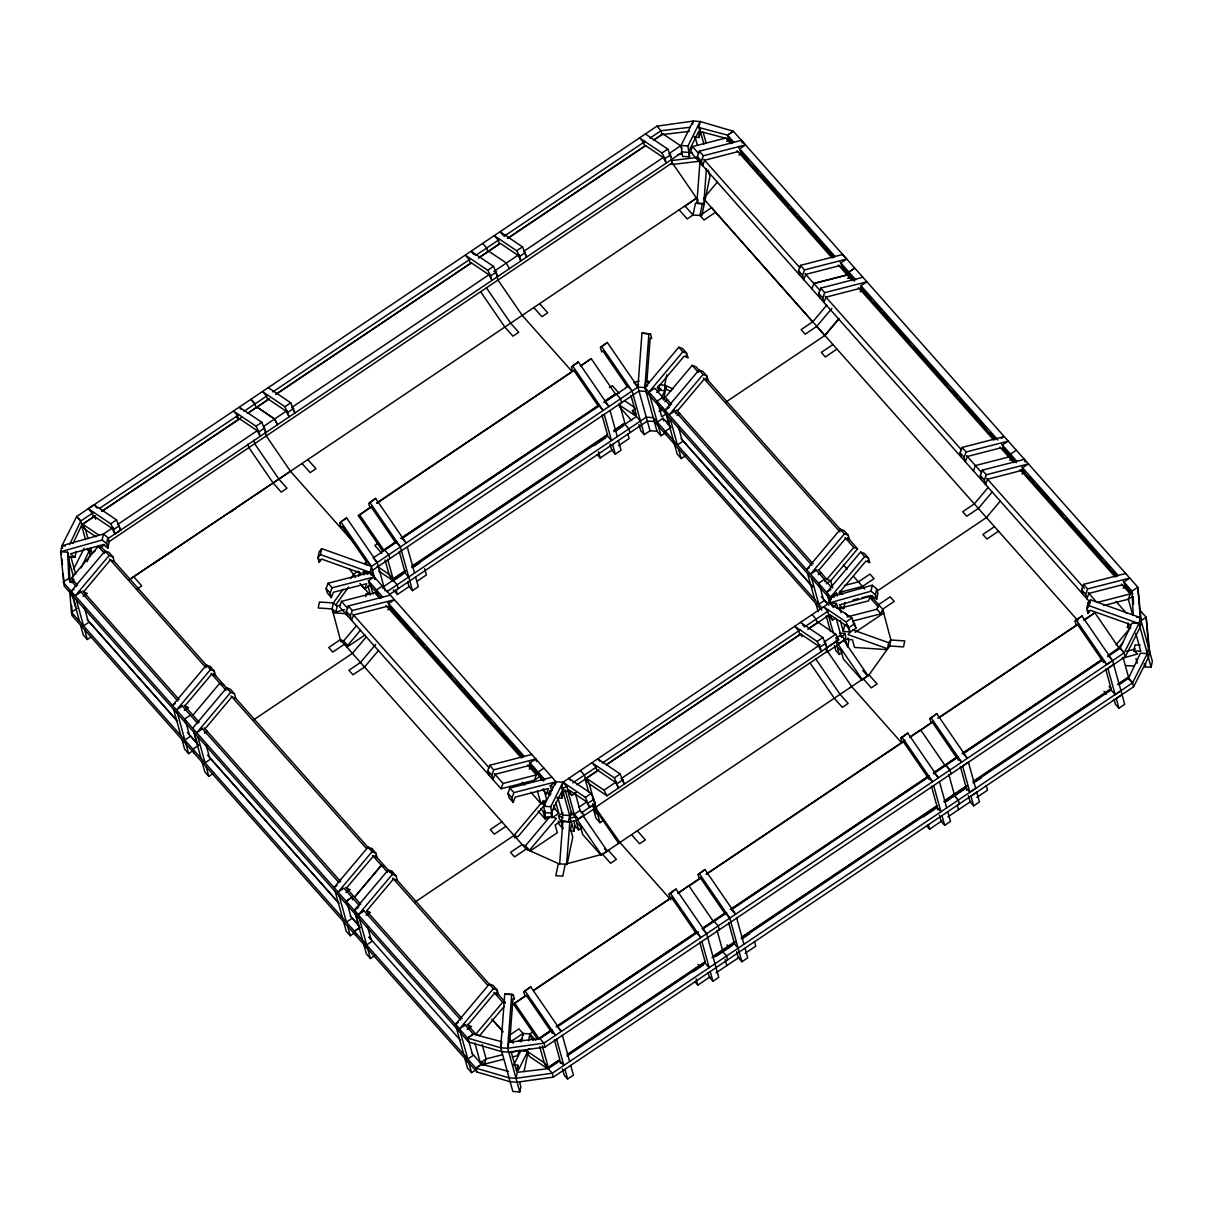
<?xml version="1.0" encoding="UTF-8"?>
<svg xmlns="http://www.w3.org/2000/svg" width="1213" height="1213" viewBox="0 0 1213 1213"><rect width="100%" height="100%" fill="white"/><g stroke="black" fill="none" stroke-linecap="round" stroke-linejoin="round"><path stroke-width="1.5" d="M519.573 1082.087L520.862 1086.757L519.786 1091.927L512.841 1091.473L500.726 1047.774L504.775 993.826L513.281 994.675L514.524 999.163L512.963 998.784L509.763 1041.497L511.31 1041.876M519.786 1091.927L507.671 1048.244L511.719 994.296M557.768 797.123L562.741 815.075L561.498 821.049L562.847 821.383L559.633 864.096L526.139 849.1L340.307 639.706L328.723 647.515L332.756 652.063L344.34 644.27L347.661 645.498L360.504 630.229M566.592 864.566L569.807 821.838L561.498 821.049M664.785 433.253L661.024 435.785L656.991 431.237L650.032 430.767L637.917 387.083L641.965 333.135L650.471 333.969L651.715 338.472L650.168 338.078L646.954 380.806L648.515 381.185M656.991 431.237L644.876 387.538L648.925 333.59M700.037 160.677L696.838 203.405L703.783 203.86L706.436 168.577M61.363 554.326L60.65 551.733L61.893 545.759L76.707 516.48L656.946 126.167L693.214 121.073L700.159 121.527L733.365 131.247L1137.809 587.168L1141.312 621.465L1140.068 627.439L1125.255 656.718L545.016 1047.031L508.747 1052.126L501.803 1051.671L468.597 1041.952L64.153 586.031L60.65 551.733L102.195 540.028L106.608 543.621L107.851 548.109L103.439 544.516L70.536 553.78L74.948 557.389L76.192 551.415M102.195 540.028L103.439 534.054L61.893 545.759L62.606 548.352M106.608 543.621L107.836 537.647L103.439 534.054M107.851 548.109L109.094 542.135L107.836 537.647M359.382 575.265L361.08 573.173L321.718 559.102L319.171 562.241L317.927 557.753L319.155 551.779L321.703 548.64L371.421 566.41L637.917 387.083L644.876 387.538L647.772 385.598M317.927 557.753L320.459 554.614L321.703 548.64M319.171 562.241L319.792 559.254M340.898 641.783L332.119 608.911L333.348 602.937L343.097 589.26M335.925 612.034L337.169 606.06L333.348 602.937L319.444 602.012L318.2 607.986L332.119 608.911L335.925 612.034L344.583 609.593M358.532 576.311L359.457 571.823M370.905 574.977L370.177 572.384L371.421 566.41L340.823 521.802L346.615 517.906L377.213 562.514L385.067 590.837M365.629 596.66L366.25 593.673L369.722 593.9M371.572 574.78L372.497 570.292L638.993 390.965L645.953 391.435L830.769 599.677M60.65 551.733L67.61 552.188L68.868 578.237L63.076 582.134L467.521 1038.055L500.726 1047.774L501.651 1043.286M555.387 784.75L556.009 781.763L370.177 572.384L320.459 554.614M639.16 381.109L633.883 382.52L637.917 387.083L638.538 384.096M692.593 124.06L693.214 121.073L680.993 145.545L682.54 156.401L689.5 156.856L689.181 150.503L698.87 131.125L699.173 137.478L693.957 137.13M500.726 1047.774L507.671 1048.244L508.914 1042.255L539.891 1038.586L552.461 1030.125M542.499 789.284L546.532 793.833L548.488 788.526L515.161 797.108L513.19 802.43L511.947 797.927L513.903 792.62L556.009 781.763L562.968 782.233L567.002 786.782L568.078 790.679L562.802 792.104L561.725 788.207L562.968 782.233L829.465 602.906L871.01 591.201L875.422 594.795L876.665 599.298L872.253 595.689L839.351 604.953L843.763 608.562L845.006 602.588M831.421 599.525L830.708 596.932L644.876 387.538L646.104 381.564L649.152 382.944M732.394 143.27L728.634 139.04L700.007 131.398L698.931 127.517L700.159 121.527L687.938 146.015L689.5 156.856M562.802 792.104L563.423 789.102M700.007 131.398L700.629 128.411M556.767 797.82L561.983 798.169L563.226 792.195L569.701 815.53L568.457 821.519M699.173 137.478L700.417 131.504L703.904 144.074M521.226 1041.967L523 1033.431L518.952 1028.882L510.264 1034.719M514.312 1064.984L517.784 1065.211L516.556 1071.2L511.067 1051.444M697.323 203.314L698.082 199.66M69.702 590.746L71.415 612.216L475.86 1068.137L509.066 1077.857L516.01 1078.312L517.254 1072.337L548.231 1068.653L559.223 1061.269M571.141 822.171L570.065 818.29L571.308 812.301L575.341 816.865L576.433 820.746L567.669 821.944M528.534 1040.724L529.945 1033.885L532.841 1031.945M565.243 864.232L562.771 876.18L555.812 875.725L558.298 863.762L565.243 864.232L602.527 854.179L869.039 674.853L889.599 645.968L890.842 639.994L904.746 640.919L903.518 646.893L889.599 645.968L887.4 648.682L848.039 634.611L850.237 631.897L843.293 631.442L840.306 620.662M661.707 397.106L664.936 390.647L664.663 385.143L666.786 374.893M703.783 203.86L702.448 203.526L699.962 215.489L704.01 220.038L715.594 212.245M524.001 1071.64L528.171 1051.55M567.077 864.475L572.763 837.076L570.61 829.298L571.854 823.324L574.007 831.102L570.535 830.86M574.007 831.102L575.083 825.917L573.734 821.065M661.191 410.949L661.949 407.295M666.453 385.613L663.466 399.987L662.783 397.303L656.991 401.2L658.068 405.081M701.751 215.959L709.969 176.37L708.24 170.154M839.821 591.034L842.838 594.446L839.017 593.021L865.885 561.103L869.706 562.529L868.463 558.025L864.642 556.615L830.708 596.932L829.465 602.906L833.498 607.455L836.424 603.361L829.465 602.906L851.89 618.039L856.09 628.167L850.298 632.079L847.341 626.424L829.586 614.445L832.543 620.086L835.439 618.145M843.293 631.442L844.521 625.453L848.008 625.696M871.01 591.201L872.238 585.227L830.708 596.932L834.18 597.16M875.422 594.795L876.65 588.821L872.238 585.227M876.665 599.298L877.909 593.309L876.65 588.821M887.4 648.682L888.644 642.708L890.842 639.994M1130.819 627.712L1127.347 627.485L1129.894 624.346L1090.517 610.275L1087.985 613.414L1086.742 608.926L1087.97 602.952L1090.517 599.813L1140.235 617.584L1152.35 661.267L1151.107 667.241L1145.087 666.847L1144.223 663.738M1086.742 608.926L1089.274 605.787L1090.517 599.813M1087.985 613.414L1088.607 610.427M1127.347 627.485L1128.272 623.012M507.671 1048.244L543.94 1043.135L1124.178 652.837L1138.992 623.558L1140.235 617.584L1137.809 587.168L1132.017 591.065L1133.185 615.264M1122.055 658.325L1137.642 653.943L1133.821 650.82L1135.065 644.846L1140.281 645.195M516.01 1078.312L552.279 1073.217L1132.517 682.904L1147.331 653.625L1148.575 647.651L1146.149 617.25L1139.917 610.215M1145.087 666.847L1145.709 663.86M360.701 584.454L364.734 589.002L366.705 583.68L333.363 592.262L331.392 597.584L327.358 593.036L326.115 588.548L328.071 583.226L370.177 572.384L367.281 574.325M331.392 597.584L330.148 593.096L332.119 587.774L374.226 576.933L374.938 579.526M379.79 598.434L374.787 592.778L341.444 601.375L339.473 606.697L501.075 788.768L534.417 780.186L540.21 776.29L541.195 779.868M347.555 615.795L346.312 611.307L348.267 605.984L390.374 595.143M386.902 606.439L353.559 615.021L351.603 620.343L350.345 615.855L352.316 610.533L394.422 599.692L388.63 603.589L389.707 607.486M730.848 143.665L725.844 138.009L692.502 146.576L690.531 151.898L811.861 288.815M737.944 151.655L704.601 160.237L702.645 165.559L698.612 161.011L697.354 156.522L699.325 151.2L741.431 140.359L745.464 144.908L739.672 148.805L740.749 152.702M745.464 144.908L703.358 155.749L701.402 161.071L702.645 165.559M488.96 775.107L487.702 770.619L489.673 765.297L531.779 754.456M528.292 765.752L494.949 774.349L492.994 779.671L491.75 775.168L493.706 769.861L535.812 759.004L536.54 761.597M501.075 788.768L503.031 783.446L536.373 774.864L527.61 764.978M513.19 802.43L509.157 797.866L507.913 793.378L509.869 788.056L551.976 777.215M534.417 780.186L536.373 774.864M481.652 1061.405L484.154 1064.226L486.11 1058.904L482.152 1044.56M799.746 275.169L798.503 270.666L800.459 265.359L842.565 254.503L846.613 259.066L840.821 262.963L841.898 266.845M839.093 265.814L805.75 274.396L803.779 279.718L802.536 275.23L804.507 269.908L846.613 259.066M852.178 280.567L847.174 274.911L813.832 283.508L811.861 288.815L1089.971 602.179M819.943 297.928L818.699 293.44L820.655 288.118L862.761 277.277M859.289 288.573L825.947 297.155L823.991 302.477L822.732 297.989L824.704 292.667L866.81 281.825L861.018 285.722L862.094 289.604M855.135 632.337L883.731 613.081L882.655 609.199L870.54 595.538L868.569 600.86L844.005 607.182M847.083 616.932L876.923 609.244L878.621 604.65L890.206 596.857L894.239 601.405L882.655 609.199L880.956 613.808L852.875 621.041M961.333 457.24L960.09 452.752L962.061 447.43L1004.167 436.589L1001.271 438.53M1000.68 447.885L967.337 456.482L965.381 461.789L964.138 457.301L966.094 451.979L1008.2 441.138L1002.408 445.035L1003.485 448.931M973.463 470.902L975.419 465.58L1008.761 456.998M981.544 479.999L980.301 475.511L982.257 470.189L1024.363 459.348L1025.076 461.941M1020.876 470.644L987.549 479.241L985.578 484.548L984.334 480.06L986.29 474.738L1028.397 463.897L1022.604 467.793L1023.681 471.69M1082.86 594.173L1081.617 589.67L1083.573 584.363L1125.679 573.506M1122.207 584.818L1088.865 593.4L1086.909 598.722L1085.65 594.234L1087.621 588.912L1129.728 578.07L1123.935 581.967L1125.012 585.849M1121.509 584.029L1130.289 593.915L1128.317 599.237L1132.806 615.4M69.641 544.531L80.74 521.029L93.295 512.599M73.098 543.394L81.817 524.926L94.371 516.48M81.15 567.896L89.08 551.111L87.063 548.837L89.08 551.111L90.156 554.993L86.987 561.71M561.983 798.169L561.664 791.816L551.991 811.194L552.309 817.547L545.35 817.092L543.788 806.251L556.009 781.763L550.217 785.675L551.293 789.557M552.309 817.547L550.747 806.706L562.968 782.233L585.394 797.366L589.594 807.494L595.386 803.597L591.186 793.469L568.761 778.337L570.777 780.611M513.524 1065.423L520.786 1050.883L527.746 1051.337L518.057 1070.73L517.784 1065.211M73.523 569.322L84.228 548.185M959.347 803.901L1133.594 686.801L1148.408 657.522L1149.651 651.548L1146.149 617.25L1140.356 621.147M350.678 578.616L353.923 574.052L358.275 571.141M335.516 605.317L348.51 587.077M365.431 564.576L367.387 561.846L371.421 566.41L374.923 579.026M839.548 633.095L844.764 633.444L841.837 637.538L839.821 635.263M843.899 640.055L845.84 637.325L844.764 633.444M77.647 585.303L71.385 578.237L98.253 546.32L102.089 547.73L105.849 551.976M86.062 592.839L83.515 591.899L110.383 559.966L114.204 561.392L112.961 556.903L108.927 552.34L105.091 550.929L71.158 591.247L74.054 589.291M112.961 556.903L109.125 555.478L75.206 595.795L80.998 591.899M187.378 707.012L184.831 706.057L211.699 674.14L215.535 675.55L214.292 671.062L210.243 666.513L206.407 665.088L172.489 705.405L175.385 703.464M193.655 750.271L188.637 753.652L176.522 709.969L210.456 669.637L214.292 671.062M192.912 715.17L219.78 683.237L223.617 684.663M192.685 728.164L226.619 687.847L230.44 689.272L234.488 693.821L235.731 698.309L368.873 848.342M234.488 693.821L230.652 692.411L196.718 732.728L202.51 728.831M205.027 728.816L231.895 696.899L235.731 698.309M340.307 639.706L343.628 640.934L356.47 625.665M366.447 636.704L352.422 653.367L253.775 719.749M375.681 644.421L360.504 662.465L348.919 670.273L352.953 674.822L364.537 667.029L378.562 650.365M644.876 387.538L678.795 347.221L682.631 348.647L686.664 353.195L687.923 357.683L684.087 356.258L657.219 388.19L661.055 389.616L656.703 392.527M661.024 435.785L648.91 392.087L682.843 351.77L686.664 353.195M699.765 371.042L696.004 366.781L692.168 365.371L665.3 397.288L671.562 404.354M686.24 455.163L681.221 458.544L677.188 453.996L665.073 410.297L699.006 369.98L702.827 371.405L706.876 375.954L708.119 380.442L704.283 379.032L677.415 410.949M706.876 375.954L703.04 374.529L669.106 414.846L674.898 410.949L675.626 413.542M348.98 889.084L346.433 888.143L373.301 856.211L377.122 857.636L375.878 853.148L371.845 848.584L368.009 847.174L334.075 887.491L336.971 885.535M375.878 853.148L372.042 851.723L338.124 892.04L343.916 888.143L359.503 905.717M389.828 871.935L385.218 866.734L381.367 865.324L354.499 897.241L360.761 904.276M364.112 910.902L358.32 914.799L354.272 910.25L388.205 869.933L392.042 871.343L396.075 875.907L397.318 880.395L490.219 985.244M358.32 914.799L392.254 874.482L396.075 875.907M543.697 788.844L546.684 799.625L540.892 803.522L514.024 835.439L415.377 901.82M542.211 802.111L544.713 804.932L517.845 836.864L514.024 835.439L514.737 838.031M550.99 814.893L553.007 817.168L556.327 818.411L529.459 850.328L526.139 849.1L514.555 856.894L510.506 852.345L522.09 844.551L525.411 845.779L549.944 816.622M818.82 570.262L845.673 538.345L849.509 539.755L848.266 535.267L844.233 530.718L840.397 529.293L806.463 569.625L809.359 567.669M848.266 535.267L844.43 533.856L810.511 574.174L816.304 570.277M818.123 569.488L826.887 579.374L853.755 547.442L857.591 548.867L830.723 580.784L826.387 583.711M476.588 1069.275L471.569 1072.641L459.454 1028.958L455.421 1024.409L489.339 984.077L493.175 985.502L497.224 990.051L498.467 994.539L494.631 993.129L467.763 1025.046L470.326 1026.001M497.224 990.051L493.388 988.64L459.454 1028.958L465.246 1025.061M829.677 603.255L826.66 592.384L860.593 552.051L864.429 553.477L868.463 558.025M988.307 487.262L974.282 503.926L962.697 511.719L966.731 516.268L978.33 508.474L992.34 491.811M1000.422 500.924L986.412 517.572L876.802 591.322M1116.096 644.785L1130.122 628.122M1117.598 648.985L1123.435 642.041M717.52 181.92L703.495 198.568L812.71 321.839L801.111 329.633L805.144 334.197L816.728 326.388L831.936 308.36M812.71 321.839L826.735 305.191M372.603 855.438L381.367 865.324L354.499 897.226L345.735 887.37M467.066 1024.272L475.83 1034.143L502.713 1002.241L505.26 1003.181M504.199 1006.426L479.651 1035.568L475.83 1034.143M90.975 554.174L95.19 550.975M671.198 163.891L672.29 162.8L671.289 159.206M367.236 564.985L365.204 562.711L366.296 561.604L342.066 526.29L340.989 527.382L339.731 522.894L340.823 521.802M346.615 517.906L339.731 522.894M402.14 538.466L406.173 543.015L375.59 498.407L368.707 503.395L369.95 507.883L371.042 506.791L395.256 542.12L394.18 543.212M395.104 542.59L382.595 551.005L358.366 515.692L371.982 506.17M375.59 498.407L370.147 502.425M109.291 541.514L672.29 162.8L696.52 198.128L684.435 206.604M382.595 551.005L396.196 541.483M401.367 538.375L596.948 406.764L598.039 405.673L573.81 370.359L572.718 371.451L571.475 366.948L578.358 361.959L608.956 406.567L604.908 402.019M578.358 361.959L571.475 366.948M625.908 387.281L627 386.189L602.77 350.86L601.693 351.952L600.435 347.464L607.319 342.475L637.917 387.083M604.195 401.897L615.416 393.982L591.186 358.654L581.406 365.598M607.319 342.475L600.435 347.464M603.043 854.149L608.335 850.283L616.401 859.38L610.609 863.277L602.527 854.179L601.587 855.12L577.373 819.806L584.105 814.954L580.057 810.405L575.083 792.453M577.373 819.806L584.105 814.954M826.432 647.636L827.418 651.229L595.689 807.161L594.597 808.252L618.827 843.581L619.919 842.489L592.657 803.749M826.341 652.321L827.418 651.229L825.401 648.955M862.291 679.689L863.231 678.749L871.313 687.847L877.105 683.95L869.039 674.853L862.291 679.689L838.077 644.376L844.809 639.524L840.761 634.975L836.288 618.827M838.077 644.376L844.809 639.524M549.307 1031.641L550.399 1030.55L526.169 995.221L525.077 996.313L523.834 991.825L530.718 986.836L561.316 1031.444L557.267 1026.895L698.461 931.887M551.369 1029.882L537.723 1039.435L513.493 1004.106L525.578 995.63M530.718 986.836L523.834 991.825M850.571 687.635L851.647 686.543L827.418 651.229M558.132 1025.698L695.701 932.767L671.471 897.453L670.38 898.545L669.136 894.042L676.02 889.053L706.618 933.661L718.733 977.36L712.941 981.256L709.438 977.314L708.149 972.644M676.02 889.053L669.136 894.042M723.585 914.375L724.661 913.283L700.447 877.954L699.355 879.046L698.112 874.558L704.98 869.569L735.578 914.177L731.545 909.614M704.98 869.569L698.112 874.558M712.001 922.168L713.077 921.076L688.848 885.748L678.34 893.177M706.542 874.209L902.123 742.599L900.88 738.111L907.764 733.122L938.362 777.73L934.313 773.181M907.764 733.122L900.88 738.111M902.123 742.599L903.215 741.507L927.445 776.836L926.353 777.927M910.811 736.761L931.084 723.115L929.84 718.627L936.724 713.623L967.322 758.231L963.289 753.682L1102.875 659.887M919.499 730.893L933.146 721.371M935.632 714.715L936.724 713.623M931.084 723.115L932.175 722.023L956.405 757.337L933.601 773.045M1100.585 660.812L1101.677 659.72L1077.447 624.407L1076.356 625.499L1075.112 620.995L1081.996 616.007L1112.594 660.615L1124.709 704.313L1118.917 708.21L1115.414 704.268L1114.125 699.598M1081.996 616.007L1075.112 620.995M1108.546 655.46L1119.038 648.045L1094.839 612.717L1084.346 620.131M943.714 766.237L957.345 756.7M93.416 517.132L92.324 513.251L88.291 508.687L94.083 504.79L116.509 519.922L120.709 530.066L114.917 533.963L111.96 528.322L94.205 516.329L95.675 519.149M99.572 508.368L237.718 415.543M243.995 411.328L266.572 396.135L262.524 391.587L284.949 406.719L289.149 416.847L286.192 411.207L268.437 399.229M272.819 391.935L469.537 259.552M475.784 255.352L499.286 239.537M503.986 236.368L645.286 141.284M650.001 138.115L660.994 130.731L690.152 127.259M95.933 536.753L85.577 529.763L82.636 524.107L95.19 515.677M101.467 511.446L241.19 417.56M247.467 413.345L269.377 398.592M275.639 394.377L471.372 262.675M479.196 257.399L499.589 243.692M507.428 238.4L645.589 145.439M653.443 140.162L662.859 133.809L680.614 145.803L682.1 148.623M102.226 511.204L238.794 419.425M248.21 413.102L267.648 400.017L266.572 396.135M277.019 393.725L470.629 263.433M478.422 258.187L498.786 244.495M508.202 238.142L644.8 146.242M654.216 139.904L662.071 134.613L689.409 131.368M88.291 508.687L110.717 523.819L116.509 519.922M236.656 417.242L238.688 419.516L237.596 415.619L233.563 411.071L255.988 426.203L261.781 422.306L265.981 432.45L108.018 538.587M284.949 406.719L290.741 402.822L294.941 412.951L291.984 407.31M470.417 263.585L469.34 259.688L465.292 255.139L487.717 270.272L493.509 266.375L497.709 276.503L495.495 272.273M499.392 244.086L498.3 240.204L494.267 235.64L516.693 250.773L522.485 246.876L526.685 257.02L524.471 252.789M644.694 146.318L643.603 142.421L639.569 137.873L661.995 153.005L667.787 149.108L671.987 159.237L669.03 153.596M287.132 410.57L263.63 426.4M291.833 407.416L489.127 274.654M493.827 271.5L518.906 254.609M523.622 251.44L663.344 157.417M669.621 153.202L680.614 145.803M103.499 533.993L112.93 527.67M117.631 524.501L257.353 430.615M114.917 533.963L113.673 529.475L119.465 525.578M239.477 418.712L257.232 430.706L260.189 436.346L258.945 431.858L264.737 427.946M287.906 412.359L293.698 408.463M471.205 262.781L488.975 274.76L491.917 280.4L490.674 275.912L496.466 272.015M500.181 243.282L517.936 255.276L520.893 260.916L519.649 256.428L525.441 252.531M645.483 145.515L663.238 157.493L666.195 163.133L664.951 158.645L670.744 154.748M682.009 152.504L265.981 432.45L263.767 428.204M99.875 547.836L104.606 544.652M728.649 139.04L727.557 135.143L733.365 131.247L727.573 135.143L698.931 127.517M70.87 582.589L73.766 580.633M726.769 141.36L729.665 139.419L732.167 142.239M83 596.235L87.336 593.309M738.884 155.021L741.78 153.081M77.207 608.32L71.415 612.216L72.507 616.113L476.952 1072.019L510.142 1081.738L517.087 1082.208L553.355 1077.099L959.362 803.901L958.27 800.004L954.237 795.455L944.851 801.778M129.306 579.662L696.52 198.128M128.805 579.996L290.514 471.326L356.395 545.562M152.853 564.197L173.262 550.475M229.773 512.508L236.05 508.277M137.387 588.775L141.739 585.849L133.657 576.736M89.337 621.981L83.545 625.878L76.283 599.692M80.574 625.211L83.272 634.93L87.321 639.494L91.081 636.961M376.667 503.001L573.961 370.253M580.223 366.038L591.186 358.654M358.366 515.692L370.875 507.261M377.137 503.046L571.156 372.497M377.713 543.515L374.817 545.456L381.746 553.264M609.442 387.584L612.338 385.628L619.267 393.437M400.897 538.329L598.191 405.567M604.453 401.351L615.416 393.982M397.288 541.726L373.179 557.95L377.213 562.514M401.988 538.572L599.267 405.809M603.968 402.655L628.091 386.431L632.125 390.98L644.239 434.663L650.032 430.767M176.522 709.969L182.314 706.072M381.337 598.054L369.51 584.727L368.434 580.83L374.226 576.933M648.91 392.087L654.702 388.19L670.304 405.764M184.315 710.409L188.667 707.482M364.734 589.002L370.526 585.106L373.028 594.082M618.675 404.52L634.945 415.498L632.382 410.616L635.278 408.66M840.124 262.19L848.888 272.076L854.68 268.179L848.888 272.061L849.964 275.958L854.589 281.158M190.396 715.17L184.603 719.066L185.68 722.963M377.228 566.365L389.07 574.34L393.103 578.904L405.627 570.474M411.889 566.259L607.622 434.557M613.884 430.342L624.847 422.958L619.358 403.216M378.699 571.005L392.011 579.996L404.551 571.566M412.375 566.289L606.53 435.649M614.354 430.372L623.755 424.05M382.959 587.062L405.627 571.808M411.889 567.593L607.607 435.892M613.884 431.676L636.431 416.499L640.464 421.047M392.663 581.148L402.807 574.325M412.951 567.502L420.183 562.635M593.991 445.687L605.575 437.878M615.719 431.07L622.951 426.188M664.785 401.639L667.681 399.684M387.008 591.61L646.256 417.151L653.216 417.621L821.929 607.728M659.144 411.328L663.481 408.402M389.525 594.522L647.333 421.047L654.292 421.502L821.762 610.215M665.073 410.297L669.409 407.371M393.376 589.912L397.424 594.461L409.615 586.258M417.242 581.118L426.385 574.962L424.656 568.745M597.16 454.602L600.192 458.014L612.383 449.811M618.478 445.702L629.153 438.515L627.864 433.86M666.073 413.921L661.722 416.847L657.749 402.489M184.861 740.036L190.653 736.139M657.249 422.169L663.041 418.273L669.97 426.066M407.704 581.997L409.008 586.667L412.496 590.61L418.303 586.698L415.604 576.979M610.048 443.988L611.777 450.22L615.279 454.162L621.071 450.266L618.372 440.531M204.512 733.168L207.408 731.212M387.826 609.805L390.738 607.865M676.899 415.301L679.796 413.345M860.214 291.939L863.125 289.983M666.786 422.685L669.682 420.729M671.123 427.37L665.331 431.267L666.407 435.164M346.933 647.136L364.992 634.99M726.162 401.882L824.81 335.501L838.835 318.852L824.81 335.501L816.743 326.388M210.85 758.898L205.058 762.795L197.795 736.609M683.237 441.032L677.445 444.928L670.183 418.743M832.891 344.598L821.307 352.392L825.34 356.956L836.925 349.147M202.101 762.143L204.8 771.862L208.833 776.411L213.852 773.03M535.812 759.004L530.02 762.901L531.097 766.798M345.917 892.48L350.254 889.554M529.232 769.133L532.128 767.177M818.305 574.613L821.201 572.657M347.282 905.034L346.205 901.138L351.997 897.241L352.71 899.834M543.894 768.117L538.102 772.014L539.179 775.895M1016.282 450.25L1010.49 454.147L1011.566 458.029M346.205 901.138L351.997 897.241M1009.701 460.364L1012.597 458.408M354.272 910.25L358.623 907.324M826.66 592.384L831.011 589.457M824.643 600.344L818.851 604.241L811.588 578.055M830.708 596.932L836.5 593.036L837.213 595.628M501.894 821.792L490.31 829.586L494.343 834.135L505.942 826.341M366.114 915.239L370.45 912.312M546.532 793.833L552.324 789.936M1021.816 474.01L1024.712 472.069M572.794 782.885L595.977 767.298L591.929 762.734L614.354 777.867L618.554 788.01L615.598 782.37L597.842 770.376M602.224 763.083L800.504 629.653M805.189 626.499L827.706 611.352L823.672 606.803L846.098 621.935L850.298 632.079M354.545 931.22L360.337 927.323L354.545 931.205L355.621 935.117M343.491 921.455L346.19 931.175L350.239 935.723L355.257 932.357M595.689 807.161L589.215 783.825L586.258 778.185L598.782 769.755M606.621 764.478L800.777 633.838M808.601 628.561L818.002 622.239L835.757 634.232L838.714 639.873L606.97 795.804L589.215 783.825L585.182 779.277L588.654 791.831M576.782 784.826L597.054 771.18L595.977 767.298M606.424 764.872L800.034 634.596M807.828 629.35L828.782 615.249L827.706 611.352M578.313 818.851L574.265 814.302L567.79 790.967L571.839 795.516L576.175 792.589M551.854 810.678L554.75 808.722L553.765 805.129M538.072 811.042L545.198 819.078L548.094 817.122M553.007 817.168L558.799 813.271L555.812 802.506M585.394 797.366L591.186 793.469M614.354 777.867L620.146 773.97L624.346 784.114L621.39 778.473M799.822 634.733L798.745 630.851L794.697 626.302L817.122 641.434L822.914 637.538L827.114 647.666L824.173 642.026M846.098 621.935L851.89 618.039M366.66 944.882L359.397 918.696L355.348 914.132L362.611 940.318L366.66 944.882L372.452 940.985M564.197 821.717L559.633 819.639L558.556 815.743L562.908 812.816M994.478 526.685L982.894 534.478L986.942 539.027L998.526 531.233M578.556 807.433L587.244 801.581M586.258 778.185L604.013 790.163L616.538 781.733M621.238 778.564L820.094 644.755M824.795 641.601L835.757 634.232M588.35 803.006L594.143 799.109M617.311 783.522L623.103 779.625M802.096 636.764L800.61 633.944L818.366 645.923L821.322 651.563L820.079 647.075L825.871 643.178M849.055 627.576L854.847 623.679M574.265 814.302L580.057 810.405M836.424 637.902L840.761 634.975M581.133 812.968L592.732 805.159L593.809 809.056M825.917 648.258L836.045 641.434L837.137 645.316L826.993 652.139M370.435 958.497L367.736 948.763L363.703 944.214L366.387 953.934L370.435 958.497L375.454 955.116M530.233 850.965L557.313 832.74L555.16 824.961L560.952 821.049L563.105 828.843L559.072 824.279L558.207 821.171M582.225 816.849L596.705 807.1M603.058 820.67L599.995 822.717L595.962 818.169L593.809 810.39L596.857 808.343M575.083 825.917L578.586 829.859L581.482 827.918M834.438 645.634L835.787 650.486L839.29 654.429L842.186 652.488M455.421 1024.409L458.317 1022.453M467.248 1029.397L471.599 1026.471M1123.132 588.184L1126.043 586.228M929.84 718.627L934.192 715.7M937.861 718.202L1077.569 624.316M1083.846 620.101L1094.839 612.717M533.417 990.339L671.577 897.377M677.87 893.147L701.372 877.317M706.072 874.164L904.928 740.355M909.629 737.186L920.591 729.817L944.821 765.13L933.858 772.514M513.493 1004.106L526.063 995.661M533.902 990.384L672.063 897.408M689.333 885.793L698.718 879.47M940.03 717.11L1076.492 625.392M468.597 1041.952L467.521 1038.055L473.313 1034.158L501.955 1041.8M467.521 1038.055L473.328 1034.158L464.564 1024.288M1132.669 596.311L1128.317 599.237L1103.754 605.56M473.586 1055.128L467.793 1059.025L463.76 1054.476L456.497 1028.29L460.531 1032.839M535.721 1040.39L529.945 1033.885L523 1033.431L511.401 1041.224L508.383 1037.812M476.952 1072.019L475.86 1068.137L481.652 1064.241L508.505 1071.397M475.86 1068.137L481.667 1064.241L471.584 1052.945M482.38 1065.363L485.397 1063.346M518.285 1041.209L522.621 1038.298M556.085 1026.714L695.807 932.691M702.084 928.476L725.601 912.646M730.302 909.477L929.158 775.668M962.061 753.546L1101.768 659.645M1108.06 655.429L1119.038 648.045M962.667 753.5L1102.299 659.66M539.3 1038.373L550.277 1030.989M702.57 928.506L724.51 913.738M732.334 908.476L929.249 775.971M958.452 756.927L933.373 773.803M1107.59 656.718L1120.145 648.273L1132.047 623.088L1138.992 623.558L1151.107 667.241M703.176 928.718L726.693 912.889M731.394 909.72L928.673 776.972M558.147 1061.026L547.154 1068.41L529.399 1056.432L526.442 1050.792L529.581 1048.669M1103.481 662.556L1102.753 659.963L1106.802 664.512L1112.594 660.615L1108.546 656.066M1113.67 664.512L1107.878 668.408L1115.141 694.594L1120.933 690.697M526.442 1050.792L544.197 1062.77L548.231 1067.319L559.223 1059.935M567.077 1054.643L705.238 961.682M713.092 956.39L735.033 941.622M741.295 937.406L937.027 805.705M944.851 800.444L966.791 785.675M973.069 781.46L1111.214 688.62M1117.507 684.405L1128.484 677.021L1123.011 657.264M965.7 786.782L943.759 801.535M973.539 781.521L1110.122 689.742M1117.961 684.466L1127.377 678.128M567.563 1054.688L704.147 962.773M712.001 957.482L733.941 942.713M741.78 937.452L935.936 806.797M966.791 787.01L954.237 795.455L958.27 800.004M973.069 782.794L1111.214 689.954M1119.068 684.678L1128.484 678.355L1140.387 653.17L1147.331 653.625M567.077 1055.977L705.238 963.016M713.092 957.724L735.033 942.956M741.295 938.756L937.012 807.039M693.108 971.795L703.252 964.987M716.277 956.208L732.212 945.488M742.356 938.665L749.589 933.798M923.396 816.834L934.98 809.041M945.124 802.218L950.916 798.321M952.357 797.35L963.956 789.557M975.54 781.748L981.332 777.851M969.869 792.21L975.661 788.314L968.399 762.128L962.606 766.025L969.869 792.21L965.836 787.662L966.549 790.254M1122.01 694.579L1116.218 698.476L1118.917 708.21M694.822 981.696L697.854 985.108L710.045 976.905M716.155 972.796L739.02 957.406M745.116 953.312L755.79 946.125L754.501 941.455M926.565 825.765L929.598 829.176L941.788 820.958M947.884 816.865L970.749 801.475M976.859 797.366L987.534 790.194L986.23 785.524M562.407 1068.865L564.136 1075.082L567.639 1079.024L573.431 1075.127L570.732 1065.408M736.685 951.599L738.414 957.815L741.901 961.757L747.708 957.861L745.009 948.141M939.453 815.151L941.182 821.368L944.684 825.31L950.476 821.413L947.778 811.694M973.645 805.826L979.437 801.929L976.738 792.195L970.946 796.107L973.645 805.826L970.142 801.884L968.414 795.652M337.169 606.06L340.641 605.09M1126.756 651.381L1135.413 648.94M561.725 788.207L567.002 786.782M570.065 818.29L575.341 816.865M805.068 273.622L813.817 283.508L847.174 274.942L838.41 265.056M844.384 585.5L858.41 581.891L870.009 574.083L874.042 578.646L862.458 586.44L839.639 592.308M852.982 600.056L858.258 598.706M861.761 597.797L868.781 595.992M1130.289 593.915L1096.946 602.512L1088.182 592.626M501.909 1054.855L486.11 1058.904L480.348 1062.815L474.874 1043.074M510.688 1052.596L519.467 1050.337L517.511 1055.659L512.235 1057.008M484.154 1064.226L503.456 1059.267M677.976 154.46L681.615 153.96M688.863 152.929L692.487 152.429M671.153 160.586L696.671 157.554M672.229 164.483L701.387 161.011L697.354 156.522M680.993 145.545L687.938 146.015M681.297 151.898L688.256 152.368M702.448 203.526L695.489 203.071L693.017 215.019L687.21 218.916L679.144 209.819M650.471 333.969L641.965 333.135M659.447 384.794L664.663 385.143L673.124 389.009M657.977 390.192L664.936 390.647M61.893 545.759L65.366 545.986M1136.763 617.356L1140.235 617.584M364.006 574.826L363.233 571.914L370.177 572.384M68.004 556.919L74.948 557.389M836.818 608.092L843.763 608.562M1133.821 650.82L1140.781 651.29L1135.793 633.338M70.733 581.922L74.205 582.149M345.841 613.642L333.196 612.808L332.119 608.911M887.067 649.622L854.559 647.454L852.39 639.676L845.446 639.221L847.599 646.999L848.842 641.025L847.978 637.902M1125.497 665.543L1134.519 666.149M543.788 806.251L550.747 806.706M544.106 812.604L551.051 813.059M562.741 815.075L569.701 815.53M562.847 821.383L569.807 821.838M508.065 994.326L513.281 994.675M504.775 993.826L506.321 994.205M1089.274 605.787L1138.992 623.558M852.709 629.865L888.644 642.708M826.887 579.374L830.723 580.784L832.709 587.971M71.385 578.237L73.948 579.192M530.778 792.134L540.892 803.522L544.713 804.932M397.318 880.395L393.497 878.97L366.629 910.902L369.177 911.842M670.819 391.344L665.74 389.039L664.663 385.143M550.217 785.675L553.249 787.055M558.556 815.743L563.12 817.82M645.361 133.976L667.787 149.108M522.485 246.876L500.059 231.744L503.092 235.155M488.596 251.091L506.352 263.069L509.308 268.71M493.509 266.375L471.099 251.243L474.116 254.654M624.468 400.624L634.824 407.613M835.742 637.871L838.714 639.873M800.504 622.39L822.914 637.538M268.316 387.69L290.741 402.822M256.853 407.022L274.608 419.001L277.565 424.641L274.608 419.016L256.883 407.007M261.781 422.306L239.355 407.174L241.372 409.448M620.146 773.97L597.721 758.838L599.753 761.112M82.636 524.107L98.89 535.115M848.888 272.061L855.817 279.869M860.714 285.389L998.011 440.076M1001.756 444.292L1016.752 461.198M1021.771 466.838L1118.234 575.538M1123.238 581.179L1132.017 591.065M853.497 279.157L842.231 266.466M862.276 289.043L871.04 298.914M874.8 303.159L881.063 310.21M883.564 313.03L909.871 342.673M913.632 346.903L947.459 385.021M952.463 390.662L957.482 396.302M959.983 399.138L986.29 428.765M990.051 433.011L995.054 438.651M1003.818 448.537L1016.358 462.653M1028.882 476.77L1033.885 482.41M1036.402 485.23L1062.709 514.873M1066.47 519.103L1101.54 558.632M1105.301 562.877L1110.304 568.518M1112.821 571.338L1116.582 575.569M1125.346 585.454L1132.866 593.93M860.548 287.875L995.342 439.743M1002.833 448.188L1015.326 462.259M1021.589 469.325L1116.809 576.6M1124.315 585.075L1131.835 593.551M858.44 287.617L993.735 440.061M999.997 447.112L1013.78 462.638M1020.042 469.704L1115.247 576.979M1116.005 601.405L1126.71 613.475M699.325 151.2L703.358 155.749M800.459 265.359L804.507 269.908M820.655 288.118L824.704 292.667M962.061 447.43L966.094 451.979M982.257 470.189L986.29 474.738M1083.573 584.363L1087.621 588.912M813.832 283.508L820.094 290.559M825.098 296.199L961.636 450.053M966.655 455.694L981.681 472.63M986.7 478.286L1084.422 588.396M798.503 270.666L802.536 275.23M818.699 293.44L822.732 297.989M960.09 452.752L964.138 457.301M980.301 475.511L984.334 480.06M1081.617 589.67L1085.65 594.234M656.946 126.167L660.994 130.731L662.071 134.613M1124.178 652.837L1120.145 648.273L1124.178 652.837L1125.255 656.718M1077.857 620.616L711.546 207.681L699.962 215.489L693.017 215.019L684.936 205.922M1132.517 682.904L1128.484 678.355L1132.517 682.904L1133.594 686.801M1109.076 686.437L1111.108 688.711L1105.619 668.954M1111.093 690.045L1115.141 694.594M1103.966 691.365L1106.438 694.154M678.795 347.221L682.843 351.77M699.006 369.98L703.04 374.529M840.397 529.293L844.43 533.856M860.593 552.051L864.642 556.615M685.891 355.409L687.923 357.683M706.042 378.107L841.701 530.96M847.493 537.48L857.591 548.867M867.689 560.239L869.706 562.529M692.168 365.371L698.43 372.421M703.434 378.077L839.987 531.916M844.991 537.571L853.755 547.442M843.338 564.909L847.174 569.231M853.391 576.22L864.763 589.033M869.312 596.826L878.546 607.243M876.923 609.244L880.956 613.808M658.022 386.189L661.055 389.616M676.566 409.994L813.119 563.848M674.064 409.994L811.846 565.258M815.606 569.488L831.299 587.183M845.279 613.232L848.312 616.644M682.403 440.076L812.68 586.865M823.945 599.571L827.706 603.801M681.084 438.651L812.619 586.849M821.307 596.644L828.904 605.211M832.543 620.086L828.494 615.537L833.483 633.489M539.633 303.69L547.7 312.802L541.908 316.699L533.841 307.586M632.382 410.616L636.431 415.164L630.957 395.423M835.984 640.009L839.017 643.421M862.701 670.395L867.644 675.959M482.683 243.449L486.716 247.998L487.793 251.879M616.492 394.225L620.54 398.774L621.617 402.671M812.088 614.597L816.122 619.146L817.198 623.042M949.946 769.937L945.897 765.373L949.931 769.921L951.022 773.818M619.418 406.689L631.761 420.608M644.239 434.663L640.737 430.721L639.008 424.505M861.852 679.856L843.323 658.993L841.17 651.214L837.122 646.65L839.29 654.429M624.831 424.292L628.88 428.856L629.956 432.738M802.521 624.68L804.537 626.954M571.975 371.405L522.242 315.395L498.012 280.067L497.027 276.473M851.647 686.543L901.38 742.568M599.116 405.915L603.149 410.464L572.566 365.856M607.455 435.998L611.504 440.546L604.241 414.361M396.348 542.363L400.381 546.911L412.496 590.61M725.753 913.525L729.786 918.074L741.901 961.757M307.89 459.636L315.971 468.734L310.179 472.63L302.098 463.533M637.295 830.784L645.377 839.896L639.585 843.793L631.503 834.68M254.988 403.929L250.939 399.38L254.988 403.944L256.064 407.826M384.764 550.156L388.797 554.705L389.873 558.602M404.687 572.43L408.72 576.994M580.345 770.543L584.393 775.092L585.47 778.973M714.169 921.319L718.202 925.868L719.279 929.765M734.092 943.593L738.126 948.141M726.966 944.912L729.422 947.702M393.103 580.239L397.136 584.787L398.213 588.669M702.585 929.113L706.618 933.661M722.508 951.386L726.542 955.95L727.618 959.832M593.809 810.39L597.842 814.939L599.995 822.717M619.919 842.489L670.88 899.91M696.778 933.009L700.826 937.558L670.228 892.95M368.434 580.83L382.762 596.993M387.781 602.634L524.319 756.487M529.338 762.128L545.031 779.823M389.889 606.909L413.678 633.732M417.439 637.962L423.701 645.013M426.218 647.833L451.266 676.066M456.27 681.721L461.289 687.362M463.791 690.182L490.097 719.825M495.116 725.465L500.12 731.121M502.622 733.941L522.667 756.518M532.689 767.814L537.708 773.454M604.468 848.6L606.94 851.39M388.857 606.53L522.894 757.549M529.156 764.615L543.803 781.111M705.132 963.092L709.165 967.64L701.902 941.455M386.052 605.484L521.347 757.928M349.314 568.852L355.636 577.312M547.624 792.984L549.929 795.592M359.943 583.514L369.829 594.643M601.148 855.286L582.619 834.423L580.466 826.629L576.418 822.08L578.586 829.859M697.991 964.411L700.462 967.201M554.75 808.722L558.799 813.271M542.893 800.701L545.274 803.385M522.045 782.294L524.562 785.114M540.619 808.571L543.045 811.3L545.198 819.078M328.071 583.226L332.119 587.774M348.267 605.984L352.316 610.533M489.673 765.297L493.706 769.861M509.869 788.056L513.903 792.62M341.444 601.375L347.706 608.426M352.71 614.081L489.248 767.92M494.267 773.576L503.031 783.446M326.115 588.548L330.148 593.096M346.312 611.307L350.345 615.855M487.702 770.619L491.75 775.168M507.913 793.378L511.947 797.927M343.628 640.934L347.661 645.498M525.411 845.779L529.459 850.328M94.083 504.79L97.116 508.202M80.74 521.029L76.707 516.48L80.74 521.029L81.817 524.926M539.891 1038.586L543.94 1043.135L545.016 1047.031M105.091 550.929L109.125 555.478M206.407 665.088L210.456 669.637M226.619 687.847L230.652 692.411M368.009 847.174L372.042 851.723M388.205 869.933L392.254 874.482M113.37 560.436L207.317 666.301M213.503 673.276L228.226 689.863M375.105 855.362L385.203 866.734M489.339 984.077L493.388 988.64M496.451 992.264L498.467 994.539M98.253 546.32L104.515 553.371M109.534 559.011L205.998 667.711M211.017 673.351L226.043 690.303M231.046 695.944L366.341 848.372M533.341 1040.375L531.021 1037.782L529.945 1033.885M548.231 1068.653L552.279 1073.217L553.355 1077.099M492.523 1019.754L502.485 1030.974M82.666 590.943L179.13 699.643M184.149 705.284L199.175 722.22M204.178 727.876L340.732 881.715M76.389 586.713L68.868 578.237L69.96 582.134L68.686 556.085L67.61 552.188M80.149 590.943L177.871 701.053M181.632 705.284L197.886 723.6M201.631 727.83L338.912 882.518M88.488 621.026L177.432 721.25L87.169 619.6M189.971 735.366L198.735 745.252L192.943 749.149L194.019 753.03M211.214 759.308L338.518 902.745M359.169 926.019L352.255 918.211L346.463 922.123L339.2 895.937M187.318 732.44L197.416 743.827M207.438 755.108L338.973 903.321M350.254 916.012L359.018 925.898L355.545 913.328M369.116 937.285L371.133 939.559L367.645 926.99M479.347 1061.951L481.379 1064.226M468.87 1062.922L464.837 1058.373L467.536 1068.092L471.569 1072.641M188.637 753.652L184.603 749.103L181.905 739.384M727.557 135.143L733.82 142.209M738.823 147.85L835.12 256.55M742.174 153.535L748.436 160.586M753.425 166.242L758.428 171.882M760.93 174.702L788.45 205.755M790.952 208.591L795.955 214.231M798.457 217.051L833.483 256.58M741.143 153.156L833.71 257.611M841.216 266.072L849.964 275.958M737.11 150.715L832.163 257.99M692.502 146.576L698.749 153.642M703.752 159.282L800.064 267.982M496.496 992.325L505.275 1002.241M381.382 865.309L387.629 872.374M392.633 878.015L487.702 985.305M493.949 992.355L502.713 1002.241M88.003 548.549L92.036 553.113L90.535 547.73M491.856 1019.163L503.152 1031.914M509.43 1039.01L513.19 1043.256M367.008 911.342L462.062 1018.617M363.248 909.947L460.819 1020.042M369.025 937.179L460.394 1040.238M1076.204 619.904L1106.802 664.512M930.932 717.52L961.53 762.128L957.482 757.579L958.209 760.172M843.869 640.479L868.099 675.793M901.956 737.019L932.554 781.627L928.521 777.078L929.234 779.671M601.527 346.372L632.125 390.98M815.833 659.023L840.063 694.336L848.145 703.449L842.353 707.346L834.271 698.248L810.041 662.92M486.428 287.86L510.658 323.189L518.739 332.286L512.947 336.183L504.866 327.085L480.636 291.757M699.188 873.466L729.786 918.074M369.783 502.303L400.381 546.911M583.165 815.909L607.395 851.223M359.442 514.6L383.672 549.914M290.514 471.326L266.284 435.998L265.283 432.419M254.715 443.776L278.914 479.12L286.996 488.233L281.204 492.129L273.137 483.017L248.923 447.673L247.907 444.11M524.926 990.733L555.524 1035.341L551.475 1030.792L552.203 1033.385M514.585 1003.015L538.815 1038.343M661.995 153.005L664.951 158.645M853.133 622.527L856.09 628.167M817.122 641.434L820.079 647.075M516.693 250.773L519.649 256.428M487.717 270.272L490.674 275.912M604.013 790.163L606.97 795.804M592.429 797.957L595.386 803.597M589.594 807.494L586.637 801.854L568.882 789.875L571.839 795.516M392.011 579.996L389.07 574.34L385.082 559.981M255.988 426.203L258.945 431.858M547.154 1068.41L544.197 1062.77L539.709 1046.622M119.238 527.246L120.709 530.066M110.717 523.819L113.673 529.475M1135.975 658.598L1137.278 663.268M1087.97 602.952L1088.804 605.939M960.347 766.571L965.836 786.327M948.763 774.364L954.237 794.121M957.269 805.007L958.558 809.678M939.438 781.612L946.701 807.797M933.646 785.524L940.909 811.709L936.861 807.145L937.588 809.738M941.985 815.591L944.684 825.31M931.387 786.069L936.861 805.811M870.54 595.538L871.616 599.434M741.431 140.359L742.144 142.952M928.294 824.506L929.598 829.176M839.532 607.319L841.034 612.701M839.548 607.501L840.548 611.094M836.424 603.361L837.501 607.258M703.176 132.414L706.087 142.876M825.098 581.967L824.385 579.374L818.578 583.271L819.67 587.168M827.918 595.462L829.904 602.649M819.836 586.364L823.324 598.919M694.958 136.432L697.445 145.408M826.205 615.931L830.556 631.639M807.54 573.506L814.802 599.692M815.879 603.589L818.138 611.686M678.446 427.037L681.933 439.606M678.522 448.825L681.221 458.544M666.816 415.18L669.803 425.945M666.938 420.85L667.802 423.959M663.041 418.273L663.769 420.866M610.033 410.464L617.296 436.65M612.58 444.428L615.279 454.162M601.982 414.907L607.455 434.663M736.67 918.059L743.933 944.245M598.464 451.797L600.192 458.014M728.619 922.517L734.092 942.258M717.035 930.31L722.508 950.052M725.101 959.392L726.83 965.609M710.242 971.522L712.941 981.256M699.643 942.001L705.132 961.757M696.126 978.891L697.854 985.108M565.015 789.618L572.02 814.893M549.777 790.77L550.778 794.363M537.404 790.952L540.892 803.522M562.392 1035.326L569.655 1061.511M556.6 1039.223L563.863 1065.408L559.815 1060.859L560.542 1063.452M564.94 1069.305L567.639 1079.024M554.341 1039.784L559.83 1059.525M407.265 546.911L414.528 573.097M542.256 1045.788L548.231 1067.319M399.213 551.354L404.687 571.096M523 1033.431L523.531 1035.371M387.629 559.148L393.103 578.904M396.12 589.791L397.424 594.461M383.02 588.623L382.292 586.031L376.5 589.927L377.592 593.824M367.979 585.743L370.481 594.916M363.233 571.914L363.945 574.507M353.923 574.052L354.651 576.645M468.294 1039.344L472.282 1053.703M392.042 871.343L392.876 874.346M371.845 848.584L372.664 851.587M253.699 440.213L254.7 443.806M346.948 902.427L350.936 916.801M347.54 926.004L350.239 935.723M335.152 891.373L342.415 917.559M210.243 666.513L211.077 669.5M206.058 744.903L209.546 757.473M206.134 766.692L208.833 776.411M193.944 731.257L196.931 742.022M193.762 732.061L201.024 758.246M185.362 720.355L189.334 734.714M173.565 709.302L180.828 735.487M88.049 538.754L85.562 529.778L81.529 525.214L85.517 539.573M70.733 556.327L75.706 574.28M84.531 607.986L88.018 620.556M68.504 558.723L73.477 576.675M84.622 629.759L87.321 639.494M71.916 592.535L75.903 606.894M72.234 595.128L79.497 621.314M882.655 609.199L890.964 640.267M836.5 593.036L837.273 595.932M70.506 591.065L70.93 596.432M71.643 605.378L72.507 616.113M62.015 559.193L62.439 564.561M63.152 573.506L63.728 580.663M1133.185 596.811L1133.549 604.256M545.031 810.739L545.35 817.092M850.995 276.337L848.099 278.293L850.995 276.337"/></g></svg>
